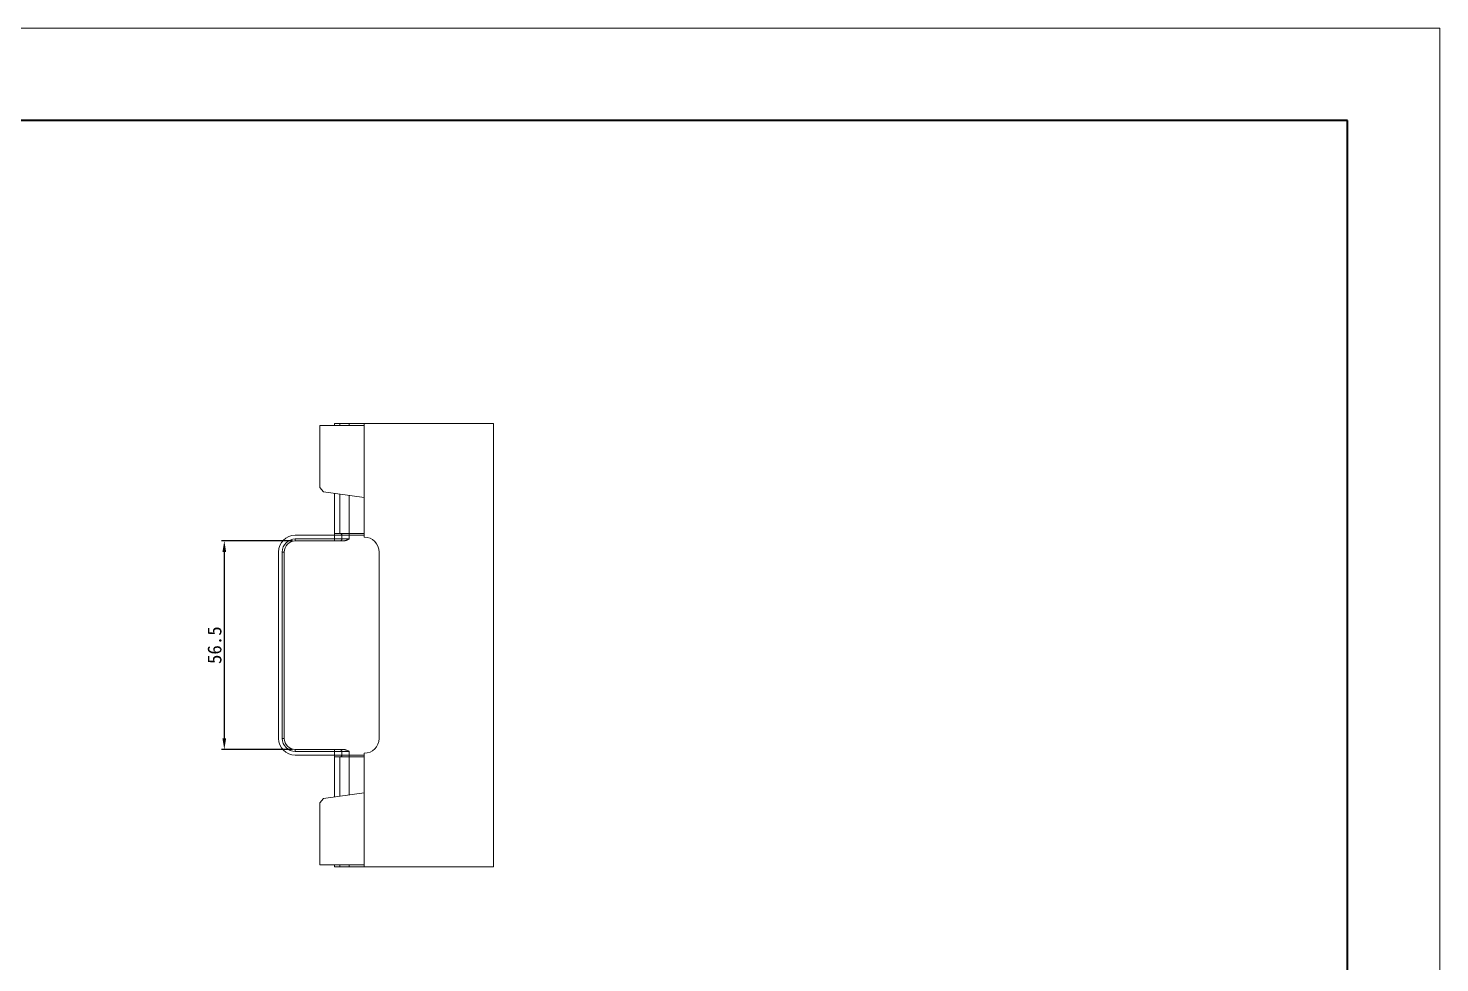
# Model space of a CAD drawing. Header units: millimetres. Extents: x 409 to 1151, y 1574 to 2099.
# Drawn here: x 768.8 to 1151.2, y 1845.8 to 2098.8 of the extents above; entities that cross this region are included whole.
import ezdxf
from ezdxf.enums import TextEntityAlignment as Align

# ---------------------------------------------------------------- set-up
doc = ezdxf.new("R2010")
doc.units = ezdxf.units.MM
for name, color, linetype, lineweight in [('core', 7, 'Continuous', 20), ('dim', 82, 'Continuous', 9), ('文字层', 3, 'Continuous', 18), ('粗实线层', 7, 'Continuous', 35), ('细实线层', 7, 'Continuous', 18)]:
    doc.layers.add(name, color=color, linetype=linetype, lineweight=lineweight)
doc.styles.add('标准', font='FSGB2312.ttf', dxfattribs={"width": 0.667})
doc.dimstyles.new('ISO-25', dxfattribs={"dimscale": 1.5, "dimtxt": 2.5, "dimasz": 2.5, "dimexe": 1.25, "dimexo": 0.625, "dimtad": 1, "dimdsep": 46, "dimtxsty": 'Standard', "dimcen": 2.5, "dimadec": 0, "dimazin": 0, "dimtfac": 1, "dimtmove": 0, "dimatfit": 3, "dimfxl": 0, "dimarcsym": 0})

# ---------------------------------------------------------------- blocks, each defined once
blk = doc.blocks.new('*D9')
at = {"layer": 'Defpoints', "color": 0, "lineweight": 18, "transparency": 16777216}
for p in [(841.17, 1960.04), (821.92, 1903.53), (841.17, 1903.53)]:
    blk.add_point(p, dxfattribs=at)
at = {"layer": 'dim', "color": 0, "lineweight": -2, "transparency": 16777216}
for p, q in [((840.42, 1960.04), (821.17, 1960.04)), ((821.92, 1957.04), (821.92, 1906.53)), ((840.42, 1903.53), (821.17, 1903.53))]:
    blk.add_line(p, q, dxfattribs=at)
at = {"layer": 'dim', "color": 0, "lineweight": 18, "transparency": 16777216}
for points in [[(821.42, 1957.04), (822.42, 1957.04), (821.92, 1960.04)], [(821.42, 1906.53), (822.42, 1906.53), (821.92, 1903.53)]]:
    blk.add_solid(points, dxfattribs=at)
at = {"layer": 'dim', "color": 0, "lineweight": 18, "transparency": 16777216, "insert": (819.29, 1931.79), "char_height": 3.75, "attachment_point": 5, "rotation": 90}
blk.add_mtext('56.5', dxfattribs=at)
blk = doc.blocks.new('A4图框')
at = {"layer": '粗实线层'}
for p, q in [((138.5, 95), (-138.5, 95)), ((138.5, -95), (138.5, 95))]:
    blk.add_line(p, q, dxfattribs=at)
at = {"layer": '细实线层'}
for p, q in [((148.5, 105), (-148.5, 105)), ((148.5, -105), (148.5, 105))]:
    blk.add_line(p, q, dxfattribs=at)
at = {"layer": '文字层', "style": '标准', "width": 0.667}
blk.add_attdef('图纸编号', text='', height=5.19, rotation=180, dxfattribs=at).set_placement((-113.41, 90), align=Align.MIDDLE_CENTER)
blk = doc.blocks.new('A4A-B-Marked')
blk.add_blockref('A4图框', (0, 0))

msp = doc.modelspace()

# ---------------------------------------------------------------- linework, layer by layer
at = {"layer": 'core', "linetype": 'Continuous'}
for p, q in [((847.832, 1991.286), (847.832, 1974.473)), ((859.832, 1991.286), (847.832, 1991.286)), ((853.263, 1991.786), (851.75, 1991.786)), ((851.75, 1991.286), (851.75, 1991.786)), ((853.263, 1991.286), (853.263, 1991.786)), ((855.786, 1991.786), (853.263, 1991.786)), ((853.263, 1991.786), (853.263, 1991.286)), ((859.832, 1991.786), (855.786, 1991.786)), ((855.786, 1991.786), (855.786, 1991.286)), ((894.832, 1991.786), (859.832, 1991.786)), ((859.832, 1991.786), (859.832, 1961.052)), ((894.832, 1871.786), (894.832, 1991.786)), ((847.832, 1974.473), (848.822, 1973.334)), ((859.832, 1971.786), (848.822, 1973.334)), ((851.75, 1962.056), (851.75, 1972.923)), ((853.263, 1962.056), (853.263, 1972.71)), ((853.263, 1972.71), (853.263, 1962.056)), ((855.786, 1972.355), (855.786, 1962.056)), ((853.263, 1962.056), (851.75, 1962.056)), ((851.75, 1962.056), (851.75, 1961.552)), ((855.786, 1962.056), (853.263, 1962.056)), ((859.832, 1962.056), (855.786, 1962.056)), ((855.786, 1961.552), (855.786, 1962.056)), ((851.75, 1961.552), (841.166, 1961.552)), ((841.166, 1960.543), (851.75, 1960.543)), ((841.166, 1960.038), (841.166, 1960.543)), ((841.166, 1960.038), (854.272, 1960.038)), ((853.768, 1961.552), (851.75, 1961.552)), ((851.75, 1960.543), (851.75, 1961.552)), ((851.75, 1960.038), (851.75, 1960.543)), ((853.768, 1960.543), (851.75, 1960.543)), ((853.768, 1960.543), (853.768, 1961.552)), ((853.768, 1961.552), (853.768, 1960.543)), ((853.768, 1961.552), (855.786, 1961.552)), ((853.768, 1960.543), (855.786, 1960.543)), ((855.786, 1961.552), (855.786, 1960.543)), ((855.786, 1961.552), (859.832, 1961.552)), ((836.625, 1957.011), (836.625, 1906.561)), ((838.139, 1957.011), (837.634, 1957.011)), ((837.634, 1906.561), (837.634, 1957.011)), ((838.139, 1906.561), (838.139, 1957.011)), ((863.873, 1906.561), (863.873, 1957.011)), ((838.139, 1906.561), (837.634, 1906.561)), ((841.166, 1903.534), (841.166, 1903.03)), ((854.272, 1903.534), (841.166, 1903.534)), ((851.75, 1903.03), (841.166, 1903.03)), ((841.166, 1902.021), (851.75, 1902.021)), ((851.75, 1903.534), (851.75, 1903.03)), ((851.75, 1902.021), (851.75, 1903.03)), ((853.768, 1903.03), (851.75, 1903.03)), ((851.75, 1901.516), (851.75, 1902.021)), ((853.768, 1902.021), (851.75, 1902.021)), ((851.75, 1890.65), (851.75, 1901.516)), ((851.75, 1901.516), (853.263, 1901.516)), ((853.263, 1890.863), (853.263, 1901.516)), ((853.263, 1890.863), (853.263, 1901.516)), ((853.263, 1901.516), (855.786, 1901.516)), ((853.768, 1902.021), (853.768, 1903.03)), ((853.768, 1903.03), (853.768, 1902.021)), ((853.768, 1903.03), (855.786, 1903.03)), ((853.768, 1902.021), (855.786, 1902.021)), ((855.786, 1903.03), (855.786, 1902.021)), ((859.832, 1902.021), (855.786, 1902.021)), ((855.786, 1901.516), (855.786, 1902.021)), ((855.786, 1891.218), (855.786, 1901.516)), ((855.786, 1901.516), (859.832, 1901.516)), ((859.832, 1902.521), (859.832, 1871.786)), ((848.822, 1890.239), (847.832, 1889.1)), ((859.832, 1891.786), (848.822, 1890.239)), ((847.832, 1889.1), (847.832, 1872.286)), ((859.832, 1872.286), (847.832, 1872.286)), ((851.75, 1871.786), (851.75, 1872.287)), ((851.75, 1871.786), (853.263, 1871.786)), ((853.263, 1871.786), (853.263, 1872.287)), ((853.263, 1871.786), (853.263, 1872.287)), ((853.263, 1871.786), (855.786, 1871.786)), ((855.786, 1871.786), (855.786, 1872.287)), ((855.786, 1871.786), (859.832, 1871.786)), ((894.832, 1871.786), (859.832, 1871.786))]:
    msp.add_line(p, q, dxfattribs=at)
for centre, radius, start, end in [((853.263, 1961.552), 0.504, 0, 90), ((841.166, 1957.011), 4.541, 90, 180), ((841.166, 1957.011), 3.531, 90, 180), ((841.166, 1957.011), 3.027, 90, 180), ((853.263, 1960.543), 0.504, 270, 0), ((859.832, 1957.011), 4.041, 0, 90), ((841.166, 1906.561), 4.541, 180, 270), ((841.166, 1906.561), 3.531, 180, 270), ((841.166, 1906.561), 3.027, 180, 270), ((859.832, 1906.561), 4.041, 270, 0), ((853.263, 1903.03), 0.504, 0, 90), ((853.263, 1902.021), 0.504, 270, 0)]:
    msp.add_arc(centre, radius, start, end, dxfattribs=at)
for points, knots in [([(854.272, 1960.038), (854.306, 1960.038), (854.339, 1960.04), (854.407, 1960.044), (854.44, 1960.048), (854.541, 1960.06), (854.607, 1960.073), (854.737, 1960.103), (854.801, 1960.121), (854.929, 1960.161), (854.992, 1960.183), (855.117, 1960.23), (855.179, 1960.256), (855.302, 1960.309), (855.363, 1960.337), (855.485, 1960.394), (855.545, 1960.424), (855.636, 1960.468), (855.681, 1960.49), (855.726, 1960.513), (855.756, 1960.528), (855.771, 1960.536), (855.786, 1960.543)], [0, 0, 0, 0, 0.0625, 0.0625, 0.125, 0.125, 0.25, 0.25, 0.375, 0.375, 0.5, 0.5, 0.625, 0.625, 0.75, 0.75, 0.875, 0.875, 0.9375, 0.96875, 0.96875, 1, 1, 1, 1]), ([(855.786, 1903.03), (855.756, 1903.045), (855.726, 1903.06), (855.666, 1903.09), (855.576, 1903.135), (855.485, 1903.178), (855.304, 1903.264), (855.181, 1903.318), (854.993, 1903.39), (854.93, 1903.412), (854.834, 1903.442), (854.801, 1903.452), (854.737, 1903.47), (854.704, 1903.478), (854.606, 1903.5), (854.54, 1903.513), (854.457, 1903.523), (854.44, 1903.525), (854.407, 1903.528), (854.39, 1903.53), (854.339, 1903.533), (854.306, 1903.534), (854.272, 1903.534)], [0, 0, 0, 0, 0.0625, 0.0625, 0.125, 0.25, 0.25, 0.5, 0.5, 0.625, 0.625, 0.6875, 0.6875, 0.75, 0.75, 0.875, 0.875, 0.90625, 0.90625, 0.9375, 0.9375, 1, 1, 1, 1])]:
    msp.add_open_spline(points, degree=3, knots=knots, dxfattribs=at)

# ---------------------------------------------------------------- block references
at = {"lineweight": 18, "xscale": 2.5, "yscale": 2.5, "zscale": 2.5}
msp.add_blockref('A4A-B-Marked', (779.977, 1836.34), dxfattribs=at)

# ---------------------------------------------------------------- dimensions: what is measured, and where the dimension line sits
at = {"layer": 'dim', "lineweight": 18}
dim = msp.add_linear_dim(base=(821.917, 1903.534), p1=(841.166, 1960.038), p2=(841.166, 1903.534), angle=90, dimstyle='ISO-25', override={"dimasz": 2, "dimexe": 0.49975, "dimexo": 0.49975, "dimgap": 0.49975}, dxfattribs=at)
dim.commit()
dim.dimension.update_dxf_attribs({"geometry": '*D9', "text_midpoint": (819.293, 1931.786)})

doc.saveas('drawing.dxf')
